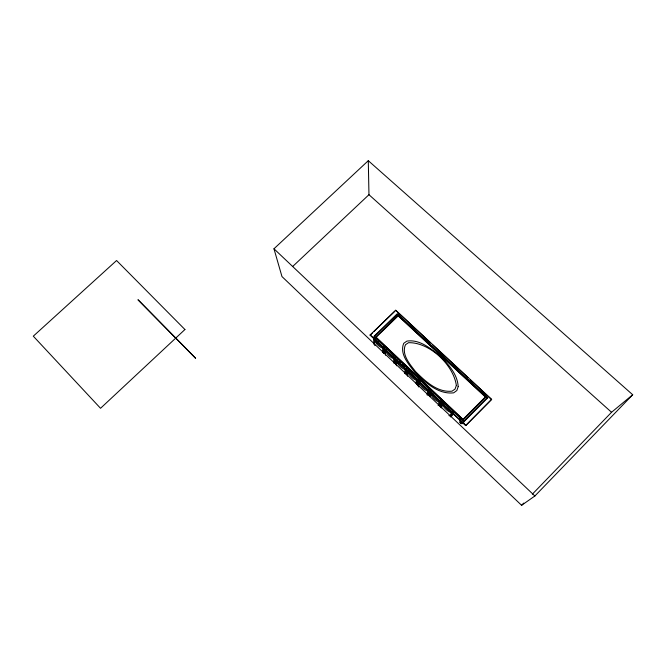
<?xml version="1.0" encoding="UTF-8"?>
<svg xmlns="http://www.w3.org/2000/svg" width="666" height="666" viewBox="0 0 666 666"><rect width="100%" height="100%" fill="white"/><g stroke="black" fill="none" stroke-linecap="round" stroke-linejoin="round"><path stroke-width="1" d="M373.776 337.795L373.959 338.877M382.667 352.497L382.767 347.885L383.583 347.094L384.407 347.877L384.257 353.097M383.474 353.371L383.591 348.668L384.407 347.877M383.574 347.402A15.043 14.377 0.6 0 1 375.324 339.61L374.508 340.401A15.043 14.386 0.5 0 0 382.759 348.201L383.583 347.094M384.632 353.621L384.74 349.875L385.556 349.084L386.388 349.866L385.556 350.974A15.118 14.477 3.1 0 0 393.872 358.832L394.705 357.734L395.537 358.524L395.171 363.544M385.414 355.236L385.572 350.666L386.388 349.866M452.897 413.469L465.684 425.566L491.641 399.375L395.671 310.239L430.661 342.99M393.589 362.978L393.889 358.533L394.705 357.734M394.43 363.395L394.722 359.324L395.537 358.524M395.621 364.643L395.937 360.589L396.753 359.79L397.585 360.581L396.745 361.68A15.201 14.577 6 0 0 405.119 369.605M396.42 365.776L396.77 361.38L397.585 360.581M404.653 373.576L405.153 369.314L405.969 368.506L406.818 369.305L406.21 374.125M405.969 368.506L405.935 368.798A15.193 14.569 6 0 1 397.56 360.88M405.519 374.017L405.994 370.105L406.818 369.305M406.718 375.174L407.217 371.278L408.058 372.078L407.5 376.298M418.797 383.25L417.341 384.69L418.181 380.07L417.332 379.262L416.458 380.353A15.276 14.669 9 0 1 408.025 372.361L408.874 371.27L408.033 370.479L406.152 372.352M415.967 383.208L416.508 380.078L417.332 379.262M416.691 384.623L417.357 380.877L418.181 380.07M417.848 385.839L418.531 382.118L419.355 381.302L420.204 382.109L419.33 383.191A15.368 14.76 12.2 0 0 427.838 391.242L428.721 390.159L429.578 390.967L428.504 395.388L429.961 393.939M419.031 383.042L419.355 381.302M418.623 386.963L419.38 382.917L420.204 382.109M426.981 394.88L427.905 390.975L428.721 390.159M427.897 395.363L428.754 391.783L429.578 390.967M429.195 395.612L429.853 392.948L430.677 392.132L431.526 392.94L430.644 394.014A15.46 14.852 15.4 0 0 439.219 402.131L440.118 401.057L440.975 401.873L439.66 406.085L441.858 403.896M429.961 396.711L430.711 393.756L431.526 392.94M438.161 405.602L439.294 401.881L440.118 401.057M439.252 405.611L440.975 401.873M440.434 407.301L441.666 403.413L442.49 402.597L443.356 403.413L442.449 404.478A15.551 14.927 18.5 0 0 451.09 412.662L452.006 411.596L452.872 412.412L451.307 416.425L453.596 413.994M441.541 405.561L442.49 402.597M441.342 407.917L443.356 403.413M452.006 411.596L449.833 415.967A15.285 14.694 19 0 1 448.901 415.567M450.616 416.949L452.872 412.412M465.684 425.566L491.641 399.375M460.073 421.686L460.464 422.86L460.139 422.552M521.586 505.311L534.89 495.987L632.7 394.747L368.29 160.689L273.967 248.784L281.968 276.556L521.586 505.311L523.742 503.08M532.375 494.147L611.546 412.279L632.7 394.747M439.627 404.312L441.824 402.122M439.743 405.844L441.933 403.654M428.454 393.614L430.652 391.442M428.563 395.129L430.028 393.681M431.102 394.821L432.567 393.365M431.943 395.612L433.4 394.164M417.391 384.424L418.847 382.983M417.282 382.917L419.472 380.752M408.058 372.078L408.874 371.27M397.827 363.078L399.284 361.646M398.651 363.852L400.108 362.421M384.182 351.315L385.631 349.9M376.806 342.94L378.255 341.533M382.925 347.302L370.13 334.99L395.671 310.239M370.138 335.206L372.327 333.083M373.784 331.668L394.921 311.18M373.751 344.155L373.684 339.294L374.5 338.503L375.324 339.285L375.341 341.383M374.958 345.662A14.794 14.161 0.7 0 1 374.558 344.822L374.508 340.076L375.324 339.285M292.565 266.591L368.964 194.705L368.29 160.689M460.431 421.611L459.865 421.728L460.223 422.61M461.222 421.736L461.738 422.427L461.58 421.944M464.402 423.493L460.989 421.819L459.165 418.548M462.087 423.809L462.071 422.852M464.16 423.218L461.904 422.102L459.44 419.214M460.73 423.143L461.347 423.701M461.005 423.468L460.381 422.877M404.645 366.966L402.156 364.643M368.964 194.705L611.546 412.279M432.95 345.113L467.957 377.63M470.238 379.753L491.55 399.542M370.13 334.99L465.759 425.416M384.432 348.726L394.214 357.975M395.721 359.399L405.494 368.648M409.257 372.202L416.783 379.32M421.295 383.591L430.328 392.124M431.826 393.548L441.608 402.797M443.864 404.936L450.641 411.338M441.666 403.413L442.532 404.229M451.182 412.421L452.048 413.236M373.684 339.294L374.508 340.076M382.767 347.885L383.591 348.668M384.74 349.875L385.572 350.666M393.889 358.533L394.722 359.324M395.937 360.589L396.77 361.38M405.153 369.314L405.994 370.105M416.508 380.078L417.357 380.877M418.531 382.118L419.38 382.917M427.905 390.975L428.754 391.783M429.853 392.948L430.711 393.756M439.294 401.881L440.151 402.689M273.967 248.784L534.89 495.987M451.914 411.838A15.551 14.927 18.5 0 1 443.273 403.663M394.688 358.033A15.118 14.477 3.2 0 1 386.372 350.174M440.035 401.315A15.451 14.843 15.4 0 1 431.46 393.198M417.282 379.545A15.276 14.66 9 0 1 408.841 371.561M428.663 390.426A15.368 14.752 12.2 0 1 420.154 382.384M458.183 386.605L456.843 390.534L453.663 392.832C438.053 394.655 425.025 382.259 414.727 372.094C408.649 364.252 399.325 353.954 403.713 343.356L406.859 341.117C419.047 339.152 429.778 347.819 438.761 354.895C447.627 363.461 457.442 373.609 458.183 386.605M456.352 385.464L455.036 389.094L452.006 391.183C437.346 392.715 425.158 381.135 415.517 371.536C409.898 364.227 401.19 354.553 405.461 344.747L408.466 342.699C429.512 342.049 453.554 365.01 456.352 385.464M487.179 397.652L463.819 421.12L374.384 336.613L397.444 314.244L487.179 397.652M487.703 397.852L464.044 421.628L373.884 336.422L397.236 313.769L487.703 397.852M485.356 396.944L463.028 419.364L376.124 337.287L398.176 315.884L485.356 396.944M485.847 397.136L463.245 419.838L375.649 337.104L397.977 315.434L485.847 397.136M184.932 329.52L100.541 408.291L33.3 336.172L116.567 260.523L184.932 329.52M195.096 357.634L137.962 299.725L195.629 358.358L195.096 357.634"/></g></svg>
